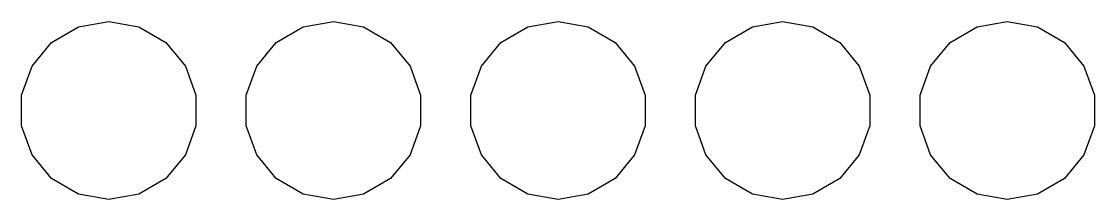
# Model space of a CAD drawing. Extents: x 94.7 to 182.4, y -163.6 to -70.2.
# Drawn here: x 118.47 to 120.29, y -72.668 to -72.366 of the extents above; entities that cross this region are included whole.
import ezdxf

# ---------------------------------------------------------------- set-up
doc = ezdxf.new("R2010")
doc.units = 0
doc.header["$MEASUREMENT"] = 0
doc.layers.add('BLACK', color=7, linetype='CONTINUOUS')

msp = doc.modelspace()

# ---------------------------------------------------------------- linework, layer by layer
at = {"layer": 'Black'}
for p, q in [((118.521, -72.4017), (118.567, -72.3755)), ((118.567, -72.3755), (118.618, -72.3664)), ((118.618, -72.3664), (118.669, -72.3755)), ((118.669, -72.3755), (118.715, -72.4017)), ((118.902, -72.4017), (118.948, -72.3755)), ((118.948, -72.3755), (118.999, -72.3664)), ((118.999, -72.3664), (119.05, -72.3755)), ((119.05, -72.3755), (119.096, -72.4017)), ((119.283, -72.4017), (119.329, -72.3755)), ((119.329, -72.3755), (119.38, -72.3664)), ((119.38, -72.3664), (119.431, -72.3755)), ((119.431, -72.3755), (119.477, -72.4017)), ((119.664, -72.4017), (119.71, -72.3755)), ((119.71, -72.3755), (119.761, -72.3664)), ((119.761, -72.3664), (119.812, -72.3755)), ((119.812, -72.3755), (119.858, -72.4017)), ((120.045, -72.4017), (120.091, -72.3755)), ((120.091, -72.3755), (120.142, -72.3664)), ((120.142, -72.3664), (120.193, -72.3755)), ((120.193, -72.3755), (120.239, -72.4017)), ((118.488, -72.4417), (118.521, -72.4017)), ((118.715, -72.4017), (118.748, -72.4417)), ((118.869, -72.4417), (118.902, -72.4017)), ((119.096, -72.4017), (119.129, -72.4417)), ((119.25, -72.4417), (119.283, -72.4017)), ((119.477, -72.4017), (119.51, -72.4417)), ((119.631, -72.4417), (119.664, -72.4017)), ((119.858, -72.4017), (119.891, -72.4417)), ((120.012, -72.4417), (120.045, -72.4017)), ((120.239, -72.4017), (120.272, -72.4417)), ((118.47, -72.4909), (118.488, -72.4417)), ((118.748, -72.4417), (118.766, -72.4909)), ((118.851, -72.4909), (118.869, -72.4417)), ((119.129, -72.4417), (119.147, -72.4909)), ((119.232, -72.4909), (119.25, -72.4417)), ((119.51, -72.4417), (119.528, -72.4909)), ((119.613, -72.4909), (119.631, -72.4417)), ((119.891, -72.4417), (119.909, -72.4909)), ((119.994, -72.4909), (120.012, -72.4417)), ((120.272, -72.4417), (120.29, -72.4909)), ((118.47, -72.5431), (118.47, -72.4909)), ((118.766, -72.4909), (118.766, -72.5431)), ((118.851, -72.5431), (118.851, -72.4909)), ((119.147, -72.4909), (119.147, -72.5431)), ((119.232, -72.5431), (119.232, -72.4909)), ((119.528, -72.4909), (119.528, -72.5431)), ((119.613, -72.5431), (119.613, -72.4909)), ((119.909, -72.4909), (119.909, -72.5431)), ((119.994, -72.5431), (119.994, -72.4909)), ((120.29, -72.4909), (120.29, -72.5431)), ((118.488, -72.5923), (118.47, -72.5431)), ((118.766, -72.5431), (118.748, -72.5923)), ((118.869, -72.5923), (118.851, -72.5431)), ((119.147, -72.5431), (119.129, -72.5923)), ((119.25, -72.5923), (119.232, -72.5431)), ((119.528, -72.5431), (119.51, -72.5923)), ((119.631, -72.5923), (119.613, -72.5431)), ((119.909, -72.5431), (119.891, -72.5923)), ((120.012, -72.5923), (119.994, -72.5431)), ((120.29, -72.5431), (120.272, -72.5923)), ((118.521, -72.6323), (118.488, -72.5923)), ((118.748, -72.5923), (118.715, -72.6323)), ((118.902, -72.6323), (118.869, -72.5923)), ((119.129, -72.5923), (119.096, -72.6323)), ((119.283, -72.6323), (119.25, -72.5923)), ((119.51, -72.5923), (119.477, -72.6323)), ((119.664, -72.6323), (119.631, -72.5923)), ((119.891, -72.5923), (119.858, -72.6323)), ((120.045, -72.6323), (120.012, -72.5923)), ((120.272, -72.5923), (120.239, -72.6323)), ((118.567, -72.6585), (118.521, -72.6323)), ((118.715, -72.6323), (118.669, -72.6585)), ((118.948, -72.6585), (118.902, -72.6323)), ((119.096, -72.6323), (119.05, -72.6585)), ((119.329, -72.6585), (119.283, -72.6323)), ((119.477, -72.6323), (119.431, -72.6585)), ((119.71, -72.6585), (119.664, -72.6323)), ((119.858, -72.6323), (119.812, -72.6585)), ((120.091, -72.6585), (120.045, -72.6323)), ((120.239, -72.6323), (120.193, -72.6585)), ((118.618, -72.6676), (118.567, -72.6585)), ((118.669, -72.6585), (118.618, -72.6676)), ((118.999, -72.6676), (118.948, -72.6585)), ((119.05, -72.6585), (118.999, -72.6676)), ((119.38, -72.6676), (119.329, -72.6585)), ((119.431, -72.6585), (119.38, -72.6676)), ((119.761, -72.6676), (119.71, -72.6585)), ((119.812, -72.6585), (119.761, -72.6676)), ((120.142, -72.6676), (120.091, -72.6585)), ((120.193, -72.6585), (120.142, -72.6676))]:
    msp.add_line(p, q, dxfattribs=at)

doc.saveas('drawing.dxf')
